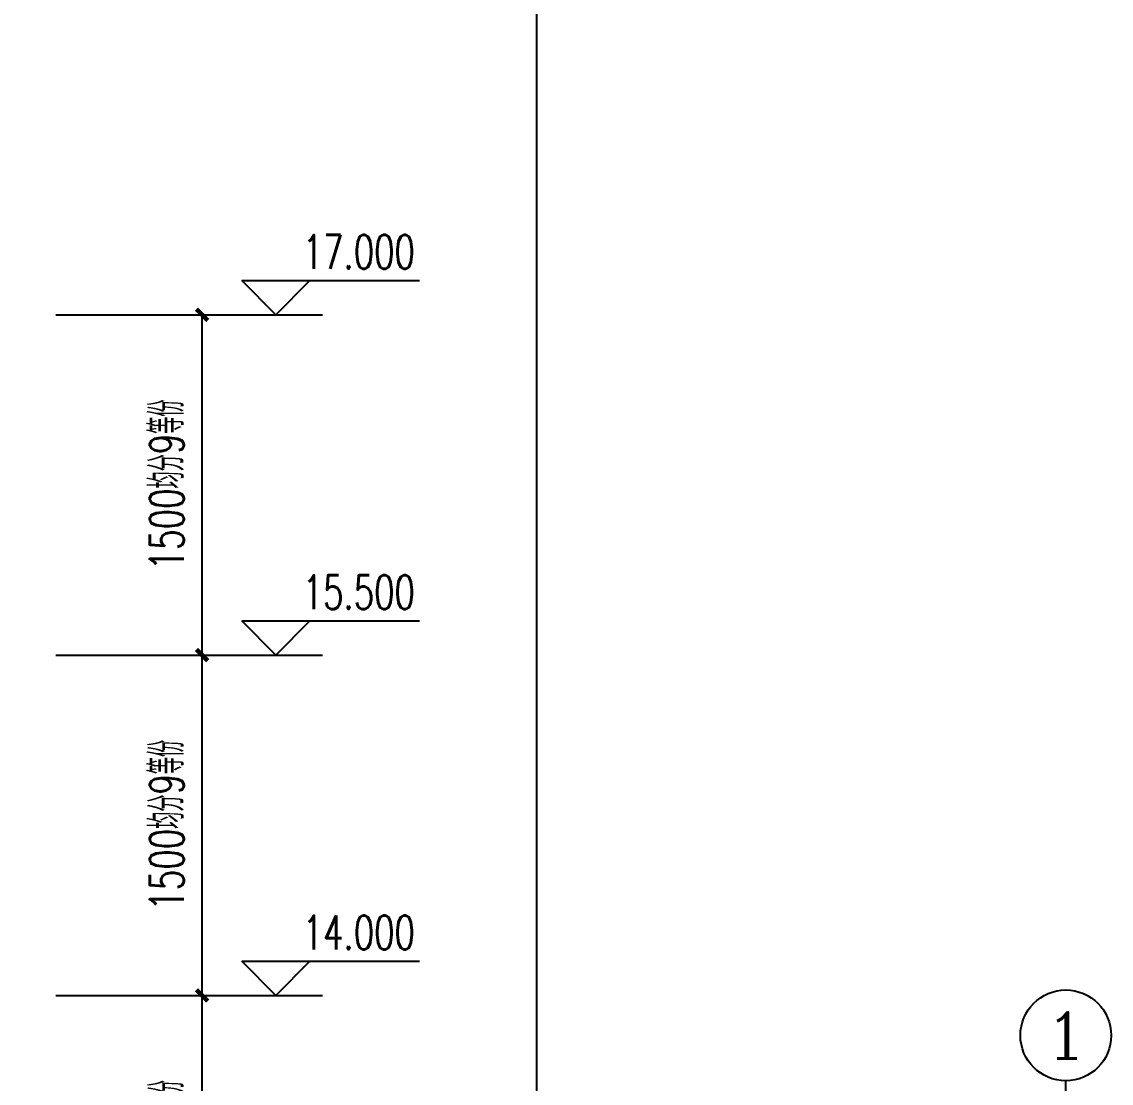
# Model space of a CAD drawing. Extents: x -4747 to 1060961, y -766984 to 396631.
# Drawn here: x 447829 to 452628, y -354051 to -349373 of the extents above; entities that cross this region are included whole.
import ezdxf
from ezdxf.enums import TextEntityAlignment as Align

# ---------------------------------------------------------------- set-up
doc = ezdxf.new("R2010")
doc.units = 0
doc.header["$LTSCALE"] = 1000
doc.header["$MEASUREMENT"] = 0
doc.layers.get('0').update_dxf_attribs({"linetype": 'CONTINUOUS'})
doc.layers.get('DEFPOINTS').update_dxf_attribs({"linetype": 'CONTINUOUS'})
for name, color, linetype in [('AXIS', 3, 'CONTINUOUS'), ('AXIS_TEXT', 7, 'CONTINUOUS'), ('DIM_ELEV', 3, 'CONTINUOUS'), ('PUB_DIM', 3, 'CONTINUOUS'), ('PUB_TEXT', 7, 'CONTINUOUS'), ('剖面填充', 147, 'CONTINUOUS')]:
    doc.layers.add(name, color=color, linetype=linetype)
doc.styles.add('_TCH_AXIS', font='COMPLEX', dxfattribs={"bigfont": 'GBCBIG'})
doc.styles.add('_TCH_DIM', font='SIMPLEX', dxfattribs={"bigfont": 'GBCBIG'})
doc.styles.add('DIM_FONT', font='SIMPLEX', dxfattribs={"width": 0.7, "bigfont": 'GBCBIG'})
doc.dimstyles.new('DIMN50', dxfattribs={"dimscale": 0.5, "dimtxt": 300, "dimasz": 100, "dimexe": 250, "dimexo": 300, "dimgap": 150, "dimtad": 1, "dimdec": 0, "dimzin": 0, "dimtxsty": 'DIM_FONT', "dimblk": 'ARCHTICK', "dimcen": 0.09, "dimclrt": 7, "dimazin": 3, "dimtfac": 1, "dimtdec": 0, "dimtix": 1, "dimtmove": 0, "dimatfit": 3, "dimtolj": 1, "dimtzin": 0})

# ---------------------------------------------------------------- blocks, each defined once
blk = doc.blocks.new('_ARCHTICK')
at = {"color": 0, "linetype": 'BYBLOCK', "const_width": 0.4}
blk.add_lwpolyline([(-0.5, -0.5), (0.5, 0.5)], dxfattribs=at)
blk = doc.blocks.new('*D214')
at = {"layer": 'DEFPOINTS', "color": 0}
for p in [(447829.5, -353663.6), (448623.5, -353663.6), (447829.5, -355163.6)]:
    blk.add_point(p, dxfattribs=at)
at = {"layer": 'PUB_DIM', "color": 0}
for p, q in [((447979.5, -353663.6), (448748.5, -353663.6)), ((448623.5, -355163.6), (448623.5, -353663.6)), ((447979.5, -355163.6), (448748.5, -355163.6))]:
    blk.add_line(p, q, dxfattribs=at)
at = {"layer": 'PUB_DIM', "color": 0, "xscale": 50, "yscale": 50, "zscale": 50}
for p, rotation in [((448623.5, -353663.6), 90), ((448623.5, -355163.6), 270)]:
    blk.add_blockref('_ARCHTICK', p, dxfattribs=dict(at, rotation=rotation))
at = {"layer": 'PUB_DIM', "color": 7, "insert": (448468.5, -354413.6), "char_height": 150, "attachment_point": 5, "rotation": 90, "style": 'DIM_FONT'}
blk.add_mtext('\\A1;1500均分9等份', dxfattribs=at)
blk = doc.blocks.new('*D215')
at = {"layer": 'DEFPOINTS', "color": 0}
for p in [(447829.5, -352163.6), (448623.5, -352163.6), (447829.5, -353663.6)]:
    blk.add_point(p, dxfattribs=at)
at = {"layer": 'PUB_DIM', "color": 0}
for p, q in [((447979.5, -352163.6), (448748.5, -352163.6)), ((448623.5, -353663.6), (448623.5, -352163.6)), ((447979.5, -353663.6), (448748.5, -353663.6))]:
    blk.add_line(p, q, dxfattribs=at)
at = {"layer": 'PUB_DIM', "color": 0, "xscale": 50, "yscale": 50, "zscale": 50}
for p, rotation in [((448623.5, -352163.6), 90), ((448623.5, -353663.6), 270)]:
    blk.add_blockref('_ARCHTICK', p, dxfattribs=dict(at, rotation=rotation))
at = {"layer": 'PUB_DIM', "color": 7, "insert": (448468.5, -352913.6), "char_height": 150, "attachment_point": 5, "rotation": 90, "style": 'DIM_FONT'}
blk.add_mtext('\\A1;1500均分9等份', dxfattribs=at)
blk = doc.blocks.new('*D216')
at = {"layer": 'DEFPOINTS', "color": 0}
for p in [(447829.5, -350663.6), (448623.5, -350663.6), (447829.5, -352163.6)]:
    blk.add_point(p, dxfattribs=at)
at = {"layer": 'PUB_DIM', "color": 0}
for p, q in [((447979.5, -350663.6), (448748.5, -350663.6)), ((448623.5, -352163.6), (448623.5, -350663.6)), ((447979.5, -352163.6), (448748.5, -352163.6))]:
    blk.add_line(p, q, dxfattribs=at)
at = {"layer": 'PUB_DIM', "color": 0, "xscale": 50, "yscale": 50, "zscale": 50}
for p, rotation in [((448623.5, -350663.6), 90), ((448623.5, -352163.6), 270)]:
    blk.add_blockref('_ARCHTICK', p, dxfattribs=dict(at, rotation=rotation))
at = {"layer": 'PUB_DIM', "color": 7, "insert": (448468.5, -351413.6), "char_height": 150, "attachment_point": 5, "rotation": 90, "style": 'DIM_FONT'}
blk.add_mtext('\\A1;1500均分9等份', dxfattribs=at)

msp = doc.modelspace()

# ---------------------------------------------------------------- linework, layer by layer
at = {"layer": 'AXIS'}
msp.add_line((452428.5, -355397.4), (452428.5, -354040), dxfattribs=at)
msp.add_circle((452428.5, -353840), 200, dxfattribs=at)
at = {"layer": 'DIM_ELEV'}
for p, q in [((448949, -350663.6), (448799, -350513.6)), ((448799, -350513.6), (449581.5, -350513.6)), ((448949, -350663.6), (449099, -350513.6)), ((448949, -352163.6), (448799, -352013.6)), ((448799, -352013.6), (449581.5, -352013.6)), ((448949, -352163.6), (449099, -352013.6)), ((448949, -353663.6), (448799, -353513.6)), ((448799, -353513.6), (449581.5, -353513.6)), ((448949, -353663.6), (449099, -353513.6))]:
    msp.add_line(p, q, dxfattribs=at)
at = {"layer": 'DIM_ELEV', "elevation": 1435.2}
for points in [[(448623.5, -350663.6), (449153.5, -350663.6)], [(448623.5, -352163.6), (449153.5, -352163.6)], [(448623.5, -353663.6), (449153.5, -353663.6)]]:
    msp.add_lwpolyline(points, dxfattribs=at)
at = {"layer": '剖面填充'}
msp.add_lwpolyline([(450096.7, -333314.3), (450096.7, -374364.3)], dxfattribs=at)

# ---------------------------------------------------------------- texts
at = {"layer": 'AXIS_TEXT', "style": '_TCH_AXIS', "width": 2.211009}
msp.add_text('1', height=204, dxfattribs=at).set_placement((452332.6, -353942), (452524.4, -353942), align=Align.FIT)
at = {"layer": 'PUB_TEXT', "style": '_TCH_DIM', "width": 0.705882}
for s, p in [('17.000', (449066.5, -350461.1)), ('15.500', (449066.5, -351961.1)), ('14.000', (449066.5, -353461.1))]:
    msp.add_text(s, height=148.75, dxfattribs=at).set_placement(p)

# ---------------------------------------------------------------- dimensions: what is measured, and where the dimension line sits
at = {"layer": 'PUB_DIM'}
for p1, p2, picture, middle in [((447829.5, -352163.6), (447829.5, -350663.6), '*D216', (448468.5, -351413.6)), ((447829.5, -353663.6), (447829.5, -352163.6), '*D215', (448468.5, -352913.6)), ((447829.5, -355163.6), (447829.5, -353663.6), '*D214', (448468.5, -354413.6))]:
    dim = msp.add_aligned_dim(p1=p1, p2=p2, distance=-794, text='1500均分9等份', dimstyle='DIMN50', dxfattribs=at)
    dim.commit()
    dim.dimension.update_dxf_attribs({"geometry": picture, "text_midpoint": middle})

doc.saveas('drawing.dxf')
